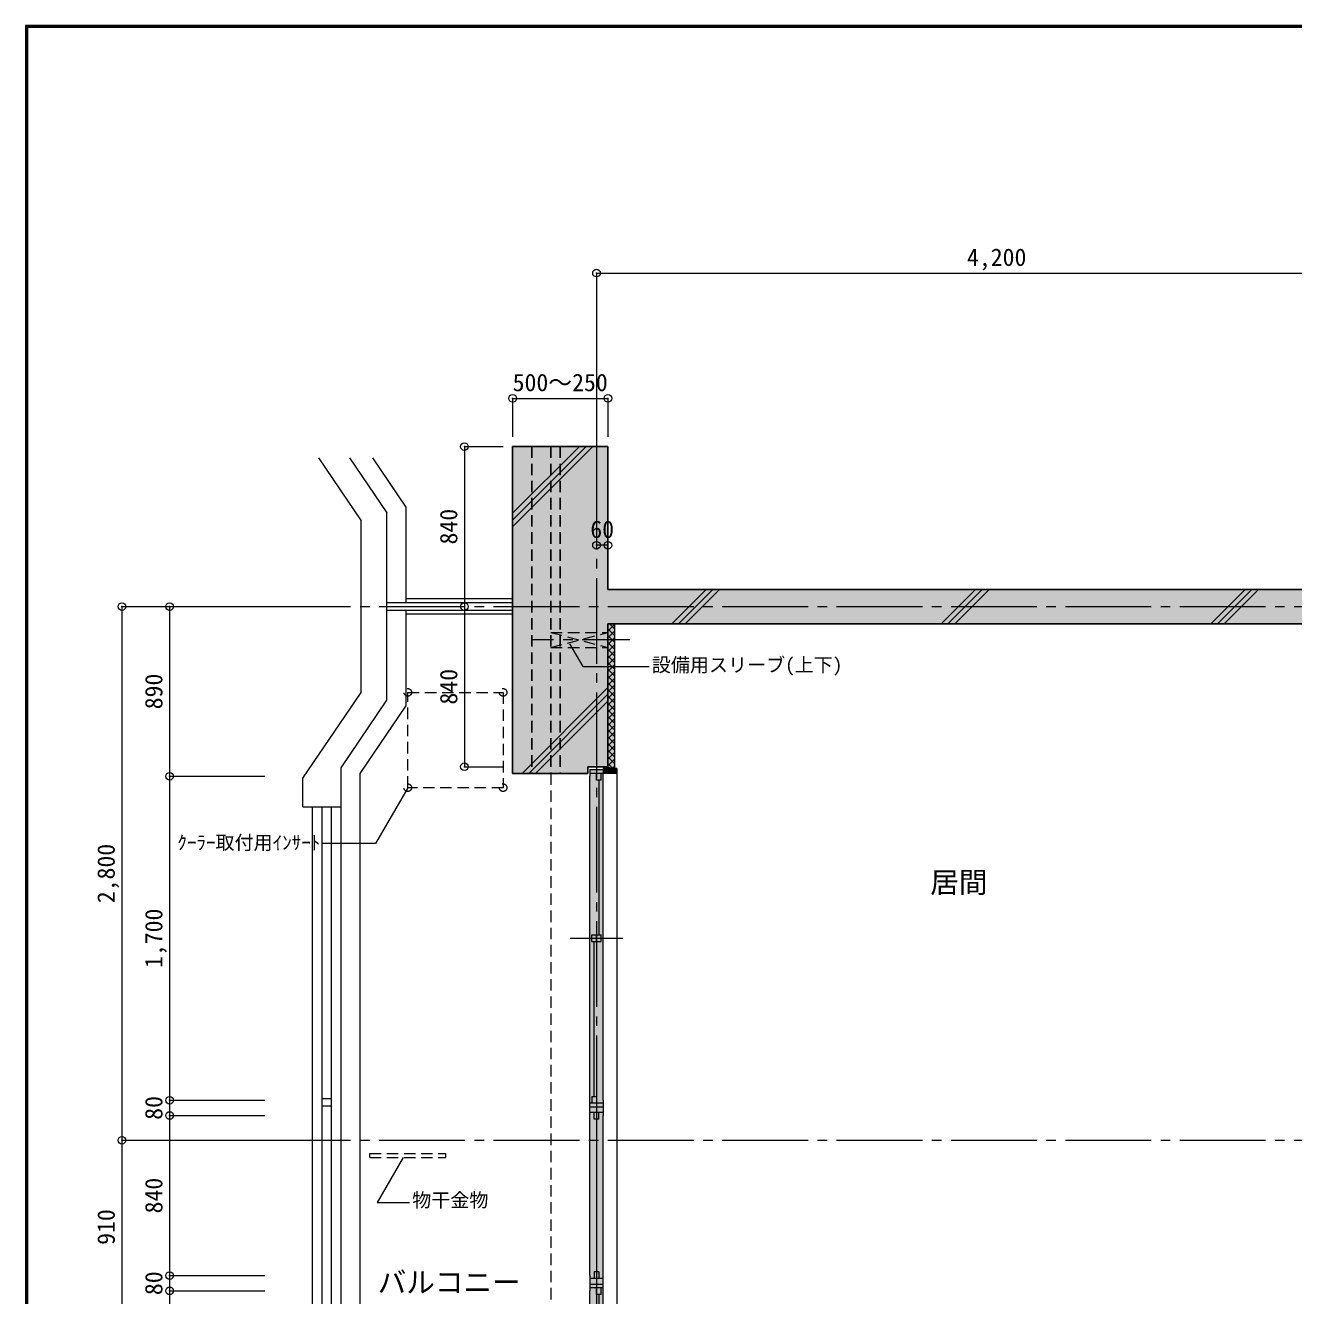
# Model space of a CAD drawing. Units: millimetres at full size, sheet at 1:50. Extents: x -9674 to 9699, y -6794 to 6791.
# Drawn here: x -9674 to -3020, y 127 to 6791 of the extents above; entities that cross this region are included whole.
import ezdxf
from ezdxf.enums import TextEntityAlignment as Align

# ---------------------------------------------------------------- set-up
doc = ezdxf.new("R2010")
doc.units = ezdxf.units.MM
doc.header["$LTSCALE"] = 50
doc.header["$PDMODE"] = 32
doc.header["$PDSIZE"] = 40
for name, pattern in [('CHAIN1', [8, 5, -1, 1, -1]), ('CHAIN2', [12, 9, -1, 1, -1]), ('DASHED1', [1.8, 1.2, -0.6])]:
    doc.linetypes.add(name, pattern=pattern)
for name, color, linetype, lineweight in [('0-0_図面枠', 7, 'Continuous', 9), ('1-0_芯', 7, 'CHAIN2', 9), ('1-1_躯体', 2, 'Continuous', 25), ('1-3_建具', 3, 'Continuous', 18), ('1-6_ﾊﾞﾙｺﾆｰ・階段', 4, 'Continuous', 9), ('1-7_その他', 7, 'DASHED1', 9), ('1-8_ハッチ', 4, 'Continuous', 9), ('1-A_文字', 7, 'Continuous', 9), ('1-B_寸法', 7, 'Continuous', 9), ('1-C_梁', 7, 'DASHED1', 9)]:
    doc.layers.add(name, color=color, linetype=linetype, lineweight=lineweight)
for name, color, linetype in [('4-0', 1, 'Continuous'), ('4-1', 2, 'Continuous'), ('4-F', 4, 'Continuous')]:
    doc.layers.add(name, color=color, linetype=linetype)
doc.styles.add('ＭＳ ゴシック', font='')
doc.styles.get('ＭＳ ゴシック').set_extended_font_data('MS Gothic')

msp = doc.modelspace()

# ---------------------------------------------------------------- linework, layer by layer
at = {"layer": '0-0_図面枠'}
for p, q in [((-9673.92, 6791.43), (-9673.92, -6793.93)), ((-9672.16, 6789.66), (-9672.16, -6792.16)), ((9697.16, 6789.66), (-9672.16, 6789.66)), ((-9670.4, 6787.9), (-9670.4, -6790.4)), ((9695.4, 6787.9), (-9670.4, 6787.9)), ((-9668.64, -6788.64), (-9668.64, 6786.14)), ((-9668.64, 6786.14), (9693.64, 6786.14)), ((-9666.87, 6784.38), (-9666.87, -6786.88)), ((9691.87, 6784.38), (-9666.87, 6784.38)), ((-9665.11, 6782.61), (-9665.11, -6785.11)), ((9690.11, 6782.61), (-9665.11, 6782.61)), ((-9663.35, 6780.85), (-9663.35, -6783.35)), ((9688.35, 6780.85), (-9663.35, 6780.85))]:
    msp.add_line(p, q, dxfattribs=at)
msp.add_lwpolyline([(9698.92, -6793.93), (9698.92, 6791.43), (-9673.92, 6791.43)], dxfattribs=at)
at = {"layer": '1-0_芯'}
for p, q in [((-6677.5, 4491.87), (-6677.5, -3188.13)), ((-8417.5, 3741.87), (8192.5, 3741.87)), ((-8417.5, 941.87), (2822.5, 941.87))]:
    msp.add_line(p, q, dxfattribs=at)
at = {"layer": '1-1_躯体'}
for p, q in [((-7117.5, 4581.87), (-6617.5, 4581.87)), ((-6617.5, 4581.87), (-6617.5, 3831.87)), ((-6617.5, 3831.87), (5982.5, 3831.87)), ((-6617.5, 3651.87), (-6617.5, 2901.87)), ((-6617.5, 2901.87), (-6722.5, 2901.87)), ((-6722.5, 2901.87), (-6722.5, 2866.87))]:
    msp.add_line(p, q, dxfattribs=at)
at = {"layer": '1-1_躯体', "linetype": 'DASHED1'}
for p, q in [((-7017.5, 4581.87), (-7017.5, 2866.87)), ((-6917.5, 4581.87), (-6917.5, 2866.87)), ((-6867.5, 4581.87), (-6867.5, 2866.87))]:
    msp.add_line(p, q, dxfattribs=at)
at = {"layer": '1-1_躯体'}
for points in [[(-7117.5, 4581.87), (-7117.5, 2866.87), (-6722.5, 2866.87)], [(-6617.5, 3651.87), (5982.5, 3651.87), (5982.5, 2901.85)]]:
    msp.add_lwpolyline(points, dxfattribs=at)
at = {"layer": '1-3_建具', "color": 7, "lineweight": 9}
for p, q in [((-6712.5, 2886.87), (-6712.5, 2851.87)), ((-6712.5, 2886.87), (-6642.5, 2886.87)), ((-6642.5, 2866.87), (-6712.5, 2866.87)), ((-6642.5, 2851.87), (-6642.5, 2866.87)), ((-6570.5, 2866.87), (-6570.5, -1563.13)), ((-6712.5, 1151.87), (-6712.5, 2851.87)), ((-6642.5, 1151.87), (-6642.5, 2851.87)), ((-6815.98, 2001.87), (-6539.02, 2001.87)), ((-6712.5, 1071.87), (-6712.5, 1151.87)), ((-6642.5, 1136.87), (-6712.5, 1136.87)), ((-6642.5, 1151.87), (-6642.5, 1071.87)), ((-6712.5, 1116.87), (-6642.5, 1116.87)), ((-6642.5, 1086.87), (-6712.5, 1086.87)), ((-6712.5, 231.87), (-6712.5, 1071.87)), ((-6642.5, 231.87), (-6642.5, 1071.87)), ((-6712.5, 231.87), (-6712.5, 151.87)), ((-6642.5, 216.87), (-6712.5, 216.87)), ((-6642.5, 151.87), (-6642.5, 231.87)), ((-6712.5, 186.87), (-6642.5, 186.87)), ((-6642.5, 166.87), (-6712.5, 166.87)), ((-6712.5, -1548.13), (-6712.5, 151.87)), ((-6642.5, -1548.13), (-6642.5, 151.87))]:
    msp.add_line(p, q, dxfattribs=at)
at = {"layer": '1-3_建具'}
for p, q in [((-6653.5, 2831.87), (-6653.5, 2866.87)), ((-6642.5, 2891.87), (-6642.5, 2866.87)), ((-6570.5, 2891.87), (-6642.5, 2891.87)), ((-6665.5, 2831.87), (-6665.5, 2019.37)), ((-6677.5, 1984.37), (-6677.5, 2019.37)), ((-6653.5, 1984.37), (-6653.5, 2019.37)), ((-6701.5, 1984.37), (-6653.5, 1984.37)), ((-6689.5, 1171.87), (-6689.5, 1984.37)), ((-6701.5, 1171.87), (-6677.5, 1171.87)), ((-6701.5, 1171.87), (-6701.5, 1136.87)), ((-6677.5, 1171.87), (-6677.5, 1136.87)), ((-6689.5, 1051.87), (-6689.5, 1086.87)), ((-6665.5, 1051.87), (-6665.5, 1086.87)), ((-6665.5, 1051.87), (-6689.5, 1051.87)), ((-6677.5, 1051.87), (-6677.5, 251.87)), ((-6665.5, 251.87), (-6689.5, 251.87)), ((-6689.5, 251.87), (-6689.5, 216.87)), ((-6665.5, 251.87), (-6665.5, 216.87)), ((-6677.5, 131.87), (-6677.5, 166.87)), ((-6653.5, 131.87), (-6653.5, 166.87)), ((-6653.5, 131.87), (-6677.5, 131.87)), ((-6665.5, 131.87), (-6665.5, -680.63))]:
    msp.add_line(p, q, dxfattribs=at)
for points in [[(-6653.5, 2831.87), (-6677.5, 2831.87), (-6677.5, 2866.87)], [(-6570.5, 2891.87), (-6570.5, 2866.87), (-6642.5, 2866.87)], [(-6701.5, 1984.37), (-6701.5, 2019.37), (-6653.5, 2019.37)]]:
    msp.add_lwpolyline(points, dxfattribs=at)
at = {"layer": '1-6_ﾊﾞﾙｺﾆｰ・階段', "color": 7}
for p, q in [((-8136.83, 4522.85), (-7912.5, 4191.87)), ((-7973.75, 4522.85), (-7777.5, 4233.31)), ((-7777.5, 3250.43), (-7777.5, 4233.31)), ((-7912.5, 3291.87), (-7912.5, 4191.87)), ((-7117.5, 3761.87), (-7777.5, 3761.87)), ((-7117.5, 3721.87), (-7777.5, 3721.87)), ((-8017.5, 2896.33), (-7777.5, 3250.43)), ((-8017.5, -408.13), (-8017.5, 2896.33)), ((-8217.5, 2691.87), (-8017.5, 2691.87)), ((-8167.5, -2062.13), (-8167.5, 2691.87)), ((-8117.5, -2047.03), (-8117.5, 2691.87)), ((-8067.5, -2031.92), (-8067.5, 2691.87)), ((-8117.5, 1161.87), (-8067.5, 1161.87)), ((-8117.5, 1121.87), (-8067.5, 1121.87))]:
    msp.add_line(p, q, dxfattribs=at)
at = {"layer": '1-6_ﾊﾞﾙｺﾆｰ・階段'}
for p, q in [((-7852.94, 4522.85), (-7677.5, 4264)), ((-7677.5, 4264), (-7677.5, 3761.87)), ((-7117.5, 3781.87), (-7677.5, 3781.87)), ((-7677.5, 3721.87), (-7677.5, 3219.73)), ((-7117.5, 3701.87), (-7677.5, 3701.87)), ((-7917.5, 2865.64), (-7677.5, 3219.73))]:
    msp.add_line(p, q, dxfattribs=at)
at = {"layer": '1-6_ﾊﾞﾙｺﾆｰ・階段', "color": 7}
msp.add_lwpolyline([(-8217.5, 2691.87), (-8217.5, 2841.87), (-7912.5, 3291.87)], dxfattribs=at)
at = {"layer": '1-6_ﾊﾞﾙｺﾆｰ・階段'}
msp.add_lwpolyline([(-7767.5, -1988.13), (-7917.5, -1988.13), (-7917.5, 2865.64)], dxfattribs=at)
at = {"layer": '1-7_その他'}
for p, q in [((-6917.5, 3606.87), (-6617.5, 3606.87)), ((-6917.5, 3606.87), (-6617.5, 3526.87)), ((-6917.5, 3526.87), (-6617.5, 3606.87)), ((-6917.5, 3526.87), (-6617.5, 3526.87)), ((-7667.5, 3291.87), (-7167.5, 3291.87)), ((-7667.5, 2791.87), (-7667.5, 3291.87)), ((-7167.5, 3291.87), (-7167.5, 2791.87)), ((-7167.5, 2791.87), (-7667.5, 2791.87)), ((-7867.5, 871.87), (-7467.5, 871.87)), ((-7867.5, 851.87), (-7867.5, 871.87))]:
    msp.add_line(p, q, dxfattribs=at)
at = {"layer": '1-7_その他', "linetype": 'CHAIN1'}
msp.add_line((-6502.5, 3566.87), (-7017.5, 3566.87), dxfattribs=at)
at = {"layer": '1-7_その他'}
msp.add_lwpolyline([(-7867.5, 851.87), (-7467.5, 851.87), (-7467.5, 871.87)], dxfattribs=at)
for centre in [(-7667.5, 3291.87), (-7167.5, 3291.87), (-7667.5, 2791.87), (-7167.5, 2791.87)]:
    msp.add_circle(centre, 20, dxfattribs=at)
at = {"layer": '1-8_ハッチ'}
for p, q in [((-7117.5, 4160.85), (-6696.48, 4581.87)), ((-7117.5, 4196.21), (-6731.84, 4581.87)), ((-7117.5, 4231.56), (-6767.19, 4581.87)), ((-6282.98, 3651.87), (-6102.98, 3831.87)), ((-6247.63, 3651.87), (-6067.63, 3831.87)), ((-6212.27, 3651.87), (-6032.27, 3831.87)), ((-4868.77, 3651.87), (-4688.77, 3831.87)), ((-4833.41, 3651.87), (-4653.41, 3831.87)), ((-4798.06, 3651.87), (-4618.06, 3831.87)), ((-3454.55, 3651.87), (-3274.55, 3831.87)), ((-3419.2, 3651.87), (-3239.2, 3831.87)), ((-3383.84, 3651.87), (-3203.84, 3831.87)), ((-6617.5, 3648.31), (-6613.94, 3651.87)), ((-6617.5, 3612.96), (-6582.5, 3647.96)), ((-6617.5, 3625.06), (-6582.5, 3590.06)), ((-6617.5, 3577.6), (-6582.5, 3612.6)), ((-6608.95, 3651.87), (-6582.5, 3625.41)), ((-6582.5, 3651.87), (-6582.5, 2891.87)), ((-6617.5, 3589.7), (-6582.5, 3554.7)), ((-6617.5, 3542.25), (-6582.5, 3577.25)), ((-6617.5, 3554.35), (-6582.5, 3519.35)), ((-6617.5, 3506.89), (-6582.5, 3541.89)), ((-6617.5, 3518.99), (-6582.5, 3483.99)), ((-6617.5, 3471.53), (-6582.5, 3506.53)), ((-6617.5, 3483.64), (-6582.5, 3448.64)), ((-6617.5, 3436.18), (-6582.5, 3471.18)), ((-6617.5, 3448.28), (-6582.5, 3413.28)), ((-6617.5, 3400.82), (-6582.5, 3435.82)), ((-6617.5, 3412.93), (-6582.5, 3377.93)), ((-6617.5, 3365.47), (-6582.5, 3400.47)), ((-6617.5, 3377.57), (-6582.5, 3342.57)), ((-6617.5, 3330.11), (-6582.5, 3365.11)), ((-6617.5, 3342.22), (-6582.5, 3307.22)), ((-7067.98, 2866.87), (-6617.5, 3317.35)), ((-7032.63, 2866.87), (-6617.5, 3281.99)), ((-6617.5, 3294.76), (-6582.5, 3329.76)), ((-6617.5, 3306.86), (-6582.5, 3271.86)), ((-6617.5, 3259.4), (-6582.5, 3294.4)), ((-6617.5, 3271.51), (-6582.5, 3236.51)), ((-6997.27, 2866.87), (-6617.5, 3246.64)), ((-6617.5, 3224.05), (-6582.5, 3259.05)), ((-6617.5, 3236.15), (-6582.5, 3201.15)), ((-6617.5, 3188.69), (-6582.5, 3223.69)), ((-6617.5, 3200.8), (-6582.5, 3165.8)), ((-6617.5, 3153.34), (-6582.5, 3188.34)), ((-6617.5, 3165.44), (-6582.5, 3130.44)), ((-6617.5, 3117.98), (-6582.5, 3152.98)), ((-6617.5, 3130.08), (-6582.5, 3095.08)), ((-6617.5, 3082.63), (-6582.5, 3117.63)), ((-6617.5, 3094.73), (-6582.5, 3059.73)), ((-6617.5, 3047.27), (-6582.5, 3082.27)), ((-6617.5, 3059.37), (-6582.5, 3024.37)), ((-6617.5, 3011.92), (-6582.5, 3046.92)), ((-6617.5, 3024.02), (-6582.5, 2989.02)), ((-6617.5, 2976.56), (-6582.5, 3011.56)), ((-6617.5, 2988.66), (-6582.5, 2953.66)), ((-6617.5, 2941.2), (-6582.5, 2976.2)), ((-6617.5, 2953.31), (-6582.5, 2918.31)), ((-6617.5, 2905.85), (-6582.5, 2940.85)), ((-6617.5, 2917.95), (-6591.42, 2891.87)), ((-6617.5, 2892.09), (-6617.27, 2891.87)), ((-6596.13, 2891.87), (-6582.5, 2905.49))]:
    msp.add_line(p, q, dxfattribs=at)
at = {"layer": '1-A_文字'}
for p, q in [((-7667.5, 2791.87), (-7836.84, 2498.57)), ((-7836.84, 2498.57), (-8112.85, 2498.57)), ((-7692.2, 851.87), (-7828.72, 615.42)), ((-7828.72, 615.42), (-7658.31, 615.42))]:
    msp.add_line(p, q, dxfattribs=at)
msp.add_lwpolyline([(-6818.5, 3547.36), (-6749.36, 3427.62), (-6401.53, 3427.62)], dxfattribs=at)
at = {"layer": '1-B_寸法'}
for p, q in [((-6677.5, 5491.87), (-6677.5, 4491.87)), ((-6677.5, 5491.87), (-2477.5, 5491.87)), ((-7117.5, 4834.62), (-7117.5, 4631.87)), ((-7117.5, 4834.62), (-6617.5, 4834.62)), ((-6617.5, 4834.62), (-6617.5, 4631.87)), ((-7370.26, 4581.87), (-7167.5, 4581.87)), ((-7370.26, 4581.87), (-7370.26, 3741.87)), ((-6617.5, 4064.15), (-6677.5, 4064.15)), ((-9167.5, 3741.87), (-9167.5, 941.87)), ((-9167.5, 3741.87), (-8417.5, 3741.87)), ((-8917.5, 3741.87), (-8917.5, 2851.87)), ((-7370.26, 3741.87), (-7370.26, 2901.87)), ((-7370.26, 2901.87), (-7167.5, 2901.87)), ((-8917.5, 2851.87), (-8417.5, 2851.87)), ((-8917.5, 2851.87), (-8917.5, 1151.87)), ((-8917.5, 1151.87), (-8417.5, 1151.87)), ((-8917.5, 1151.87), (-8917.5, 1071.87)), ((-8917.5, 1071.87), (-8417.5, 1071.87)), ((-8917.5, 1071.87), (-8917.5, 231.87)), ((-9167.5, 941.87), (-9167.5, 31.87)), ((-9167.5, 941.87), (-8417.5, 941.87)), ((-8917.5, 231.87), (-8417.5, 231.87)), ((-8917.5, 231.87), (-8917.5, 151.87)), ((-8917.5, 151.87), (-8417.5, 151.87)), ((-8917.5, 151.87), (-8917.5, -1548.13))]:
    msp.add_line(p, q, dxfattribs=at)
at = {"layer": '1-B_寸法', "color": 3}
for p in [(-6677.5, 5491.87), (-7117.5, 4834.62), (-6617.5, 4834.62), (-7370.26, 4581.87), (-6677.5, 4064.15), (-6617.5, 4064.15), (-9167.5, 3741.87), (-8917.5, 3741.87), (-7370.26, 3741.87), (-8917.5, 2851.87), (-7370.26, 2901.87), (-8917.5, 1151.87), (-8917.5, 1071.87), (-9167.5, 941.87), (-8917.5, 231.87), (-8917.5, 151.87)]:
    msp.add_point(p, dxfattribs=at)
at = {"layer": '1-C_梁'}
msp.add_line((-6917.5, 2866.87), (-6917.5, -1563.13), dxfattribs=at)
at = {"layer": '4-0'}
for points in [[(-7117.5, 4581.87), (-6917.5, 4581.87), (-7117.5, 2866.87), (-6917.5, 2866.87)], [(-6917.5, 4581.87), (-6617.5, 4581.87), (-6917.5, 3831.87), (-6617.5, 3831.87)], [(-6722.5, 2866.87), (-6917.5, 2866.87), (-6917.5, 3831.87)], [(-6722.5, 2901.87), (-6722.5, 2866.87), (-6917.5, 3831.87)], [(-6917.5, 3831.87), (6482.5, 3831.87), (-6617.5, 3651.87)], [(-6917.5, 3831.87), (-6617.5, 3651.87), (-6617.5, 2901.87)], [(-6917.5, 3831.87), (-6617.5, 2901.87), (-6722.5, 2901.87)], [(6482.5, 3831.87), (6182.5, 3651.87), (-6617.5, 3651.87)]]:
    msp.add_solid(points, dxfattribs=at)
at = {"layer": '4-1'}
msp.add_solid([(-6712.5, 2886.87), (-6642.5, 2886.87), (-6712.5, -1583.13), (-6642.5, -1583.13)], dxfattribs=at)
at = {"layer": '4-F'}
for points in [[(-6582.5, 3651.87), (-6617.5, 3651.87), (-6617.5, 2901.87)], [(-6617.5, 2901.87), (-6582.5, 2891.87), (-6582.5, 3651.87)], [(-6617.5, 2901.87), (-6642.5, 2901.72), (-6570.5, 2866.87)], [(-6642.5, 2901.72), (-6642.5, 2866.87), (-6570.5, 2866.87)], [(-6617.5, 2901.87), (-6570.5, 2866.87), (-6582.5, 2891.87)], [(-6570.5, 2866.87), (-6570.5, 2891.87), (-6582.5, 2891.87)]]:
    msp.add_solid(points, dxfattribs=at)

# ---------------------------------------------------------------- texts
at = {"layer": '1-A_文字', "style": 'ＭＳ ゴシック'}
for s, height, p in [('設備用スリーブ(上下)', 73.31, (-6387.42, 3377.55)), ('ｸｰﾗｰ取付用ｲﾝｻｰﾄ', 73.31, (-8876.67, 2444.96)), ('居間', 110, (-4926.59, 2207.37)), ('物干金物', 73.31, (-7644.5, 569.03)), ('バルコニー', 110, (-7825.69, 108.96))]:
    msp.add_text(s, height=height, dxfattribs=at).set_placement(p, align=Align.BOTTOM_LEFT)
at = {"layer": '1-B_寸法', "style": 'ＭＳ ゴシック'}
for s, p in [('4,200', (-4733.75, 5501.87)), ('500～250', (-7117.5, 4844.62)), ('60', (-6710, 4074.15))]:
    msp.add_text(s, height=91.64, dxfattribs=at).set_placement(p, align=Align.BOTTOM_LEFT)
for s, p in [('840', (-7380.26, 4068.12)), ('840', (-7380.26, 3228.12)), ('890', (-8927.5, 3203.12)), ('2,800', (-9177.5, 2185.62)), ('1,700', (-8927.5, 1845.62)), ('80', (-8927.5, 1049.37)), ('840', (-8927.5, 558.12)), ('910', (-9177.5, 393.12)), ('80', (-8927.5, 129.37))]:
    msp.add_text(s, height=91.64, rotation=90, dxfattribs=at).set_placement(p, align=Align.BOTTOM_LEFT)

doc.saveas('drawing.dxf')
